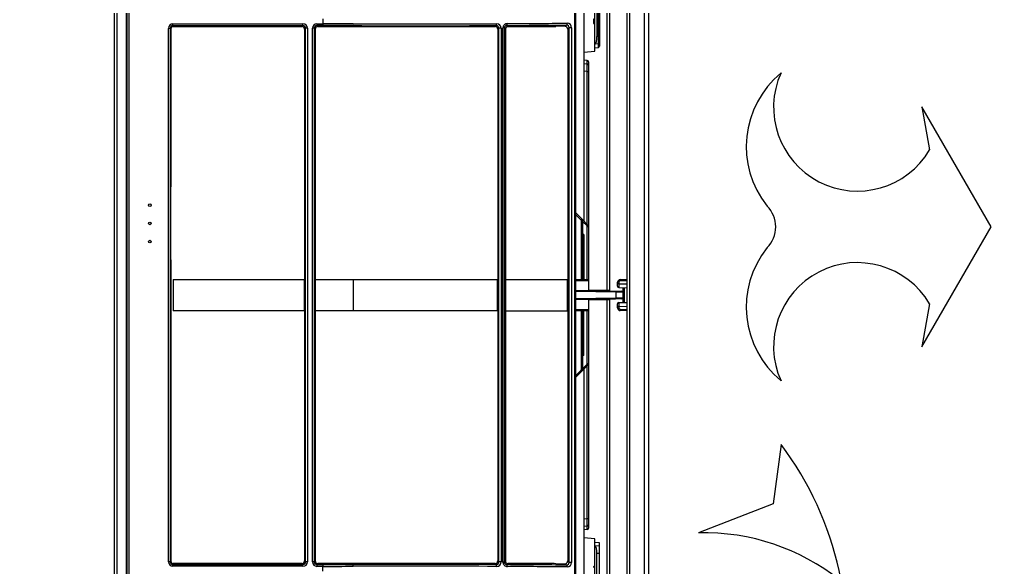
# Model space of a CAD drawing. Header units: inches. Extents: x -172 to 397, y -177 to 127.
# Drawn here: x 64.719 to 65.305, y 80.405 to 80.729 of the extents above; entities that cross this region are included whole.
import ezdxf

# ---------------------------------------------------------------- set-up
doc = ezdxf.new("R2010")
doc.units = ezdxf.units.IN
doc.header["$MEASUREMENT"] = 0
doc.header["$XCLIPFRAME"] = 2
doc.layers.add('AC-FCU VRV', color=100, linetype='Continuous')
doc.layers.add('AC-RA', color=210, linetype='Continuous')
picture_1 = doc.add_image_def('image1.tif', size_in_pixel=(13248, 8644))

# ---------------------------------------------------------------- blocks, each defined once
blk = doc.blocks.new('A$C083B7792')
at = {"layer": 'AC-FCU VRV', "color": 4}
for p, q in [((-0.09708772478688843, 0.03399748349420406), (-0.1113164338944443, 0.07085073285406907)), ((0.176191518086398, 0.03399748349420406), (0.1904202271934992, 0.07085073285406907)), ((-0.06778623060881728, 0.03017073525347769), (-0.09708772478688843, 0.03399748349420406)), ((0.1468900239083268, 0.03017073525347769), (0.176191518086398, 0.03399748349420406)), ((-0.2357244407089638, -0.0197736036502647), (-0.1990914133393744, 0.01158911329184775)), ((-0.1990914133393744, 0.01158911329184775), (-0.1984136677920105, 0.001676607008221254)), ((0.2781952066379745, 0.01158911329184775), (0.2775174610915201, 0.001676607008221254)), ((0.3148282340084734, -0.0197736036502647), (0.2781952066379745, 0.01158911329184775)), ((-0.1947906551581582, -0.04704969031786277), (-0.2357244407089638, -0.0197736036502647)), ((0.273894448457213, -0.04704969031786277), (0.3148282340084734, -0.0197736036502647)), ((-0.1957394953860785, -0.03743504918588769), (-0.1947906551581582, -0.04704969031786277)), ((0.274843288685588, -0.03743504918588769), (0.273894448457213, -0.04704969031786277)), ((0.001576509074311616, -0.04308572546051437), (-0.01964587399561424, -0.039288186703061)), ((-0.01964587399561424, -0.039288186703061), (0.03955189664975478, -0.07346603552059605)), ((0.03955189664975478, -0.07346603552059605), (0.0987496672951238, -0.039288186703061)), ((0.0987496672951238, -0.039288186703061), (0.07752728422519795, -0.04308572546096912))]:
    blk.add_line(p, q, dxfattribs=at)
for centre, radius, start, end in [((-0.2198816707150399, 0.06843931481830623), 0.1085920143608242, 282.7301784804963, 1.272427209111463), ((0.2989854640145495, 0.06843931481830623), 0.1085920143608242, 178.7275727908886, 257.2698215195036), ((0, 0), 0.04727739017555951, 51.64887510890831, 140.3449398025763), ((0.07910379329950956, 0), 0.04727739017555955, 39.6550601974237, 128.3511248910917), ((0.03955189664975478, 0.04695438083581394), 0.01421177657928391, 224.0338222076225, 315.9661777923776), ((-0.1638893974663915, 0.1570736892879268), 0.1591859868916589, 257.4741488433527, 307.1365205859869), ((-0.01941349616981825, -0.007495472544860604), 0.04131883859455573, 300.5307590690574, 114.2727487489566), ((0.0985172894693278, -0.007495472544860604), 0.04131883859456015, 65.7272512510434, 239.4692409309426), ((0.2429931907659011, 0.1570736892879268), 0.1591859868916589, 232.863479414013, 282.5258511566473)]:
    blk.add_arc(centre, radius, start, end, dxfattribs=at)
blk = doc.blocks.new('FTM(15-28)PV2S')
at = {"layer": 'AC-RA', "color": 0, "linetype": 'Continuous'}
for p, q in [((1986.417588753224, 1338.300931904122), (1985.610137683272, 1338.300931904122)), ((1985.610780558328, 1338.301951528389), (1986.416945878168, 1338.301951528389)), ((1986.49911743748, 1338.296299872342), (1985.528608999015, 1338.296299872342)), ((1986.498529381667, 1338.294934473869), (1985.529197054829, 1338.294934473869)), ((1985.82220868177, 1338.209084964783), (1985.822274242168, 1338.273278722026)), ((1985.824458354882, 1338.275455856975), (1986.087550572874, 1338.275455856975)), ((1985.948289962567, 1338.208269989503), (1985.948289962567, 1338.273041832854)), ((1985.963718963904, 1338.273041832854), (1985.948289962567, 1338.273041832854)), ((1985.963718963904, 1338.273041832854), (1985.963718963904, 1338.208269989503)), ((1986.089734685588, 1338.273278722026), (1986.089800244701, 1338.209084964783)), ((1985.948289962567, 1338.208382397493), (1985.963718963904, 1338.208382397493)), ((1985.82438095144, 1338.204440891954), (1986.087627975031, 1338.204440891954)), ((1986.087622788315, 1338.206905851065), (1985.824386139441, 1338.206905851065)), ((1985.948289962567, 1338.113025855227), (1985.948289962567, 1338.203072798548)), ((1985.948289962567, 1338.20296022084), (1985.963718963904, 1338.20296022084)), ((1985.963718963904, 1338.203072798548), (1985.963718963904, 1338.113025855227)), ((1985.822201197418, 1338.199244562451), (1985.822203495054, 1338.202265091614)), ((1986.089805432703, 1338.202265091614), (1986.089807729052, 1338.199244562451)), ((1985.824264889349, 1338.110479220126), (1986.087744038407, 1338.110479220126)), ((1986.087606395001, 1338.111408703024), (1985.82440253147, 1338.111408703024)), ((1985.948289962567, 1338.113141216584), (1985.963718963904, 1338.113141216584)), ((1985.948289962567, 1338.109265153154), (1985.948289962567, 1338.078556852938)), ((1985.948289962567, 1338.109141736573), (1985.963718963904, 1338.109141736573)), ((1985.963718963904, 1338.109265153154), (1985.963718963904, 1338.078556852938)), ((1986.087841963707, 1338.076607880775), (1985.824166962763, 1338.076607880775)), ((1985.963718963904, 1338.078762588385), (1985.948289962567, 1338.078762588385)), ((1985.549450278014, 1338.074526860791), (1986.362558648456, 1338.074526860791)), ((1985.555533976957, 1338.075079222896), (1986.356474949514, 1338.075079222896)), ((1985.788767357687, 1338.059078559059), (1985.953594889096, 1338.059078559059)), ((1985.788767357687, 1338.057804029689), (1985.95396376566, 1338.057804029689)), ((1985.958045162097, 1338.057804029689), (1986.123241568783, 1338.057804029689)), ((1985.958414038661, 1338.059078559059), (1986.123241568783, 1338.059078559059)), ((1985.531395681091, 1338.049310334881), (1986.496330755405, 1338.049310334881)), ((1985.524518000596, 1338.038525857672), (1986.503208439756, 1338.038525857672))]:
    blk.add_line(p, q, dxfattribs=at)
at = {"layer": 'AC-RA', "color": 8, "linetype": 'Continuous'}
for p, q in [((1986.49911743748, 1338.296157858671), (1985.528608999015, 1338.296157858671)), ((1985.529197054829, 1338.295821059001), (1986.498529381667, 1338.295821059001)), ((1985.822274242168, 1338.273278722026), (1985.823170842008, 1338.273278039293)), ((1985.823170842008, 1338.273278039293), (1985.823105281609, 1338.20908428205)), ((1985.823572201762, 1338.273037506305), (1985.823170842008, 1338.273278039293)), ((1985.823572201762, 1338.209550847336), (1985.823572201762, 1338.273037506305)), ((1985.824458354882, 1338.274557064931), (1985.824458354882, 1338.275455856975)), ((1986.087550572874, 1338.274557064931), (1985.824458354882, 1338.274557064931)), ((1985.824458354882, 1338.274557064931), (1985.824856000105, 1338.274318757577)), ((1985.948289962567, 1338.274318755005), (1985.824856000105, 1338.274318755005)), ((1985.963718963904, 1338.274314643176), (1985.948289962567, 1338.274314643176)), ((1985.973362089739, 1338.274318755005), (1985.963718963904, 1338.274318755005)), ((1985.973362089739, 1338.274433603348), (1985.973362089739, 1338.274318755005)), ((1986.009363092858, 1338.274433603348), (1985.973362089739, 1338.274433603348)), ((1986.009363092858, 1338.274433603348), (1986.009363092858, 1338.274318755005)), ((1986.087152926365, 1338.274318755005), (1986.009363092858, 1338.274318755005)), ((1986.087152926365, 1338.274318757577), (1986.087550572874, 1338.274557064931)), ((1986.087550572874, 1338.274557064931), (1986.087550572874, 1338.275455856975)), ((1986.088838085749, 1338.273278039293), (1986.088436724708, 1338.273037506305)), ((1986.088436724708, 1338.273037506305), (1986.088436724708, 1338.209550847336)), ((1986.088838085749, 1338.273278039293), (1986.089734685588, 1338.273278722026)), ((1986.088903644861, 1338.20908428205), (1986.088838085749, 1338.273278039293)), ((1985.82220868177, 1338.209084964783), (1985.823105281609, 1338.20908428205)), ((1985.823105281609, 1338.20908428205), (1985.823572201762, 1338.209550847336)), ((1985.824854034193, 1338.208269989503), (1985.824386139441, 1338.207802450905)), ((1985.824386139441, 1338.207802450905), (1986.087622788315, 1338.207802450905)), ((1985.824386139441, 1338.206905851065), (1985.824386139441, 1338.207802450905)), ((1985.948289962567, 1338.208269989503), (1985.824854034193, 1338.208269989503)), ((1986.087154892277, 1338.208269989503), (1985.963718963904, 1338.208269989503)), ((1986.087622788315, 1338.207802450905), (1986.087154892277, 1338.208269989503)), ((1986.087622788315, 1338.206905851065), (1986.087622788315, 1338.207802450905)), ((1986.088436724708, 1338.209550847336), (1986.088903644861, 1338.20908428205)), ((1986.088903644861, 1338.20908428205), (1986.089800244701, 1338.209084964783)), ((1985.82438095144, 1338.203544292114), (1985.82438095144, 1338.204440891954)), ((1985.82438095144, 1338.203544292114), (1985.824852084996, 1338.203072798548)), ((1986.087627975031, 1338.203544292114), (1985.82438095144, 1338.203544292114)), ((1985.948289962567, 1338.203072798548), (1985.824852084996, 1338.203072798548)), ((1986.087156841475, 1338.203072798548), (1985.963718963904, 1338.203072798548)), ((1986.087156841475, 1338.203072798548), (1986.087627975031, 1338.203544292114)), ((1986.087627975031, 1338.203544292114), (1986.087627975031, 1338.204440891954)), ((1985.819800205661, 1338.199244562451), (1985.822201197418, 1338.199244562451)), ((1985.823097797258, 1338.199243879717), (1985.822201197418, 1338.199244562451)), ((1985.823100094893, 1338.20226440888), (1985.822203495054, 1338.202265091614)), ((1985.823100094893, 1338.20226440888), (1985.823097797258, 1338.199243879717)), ((1985.823572201762, 1338.201791942001), (1985.823100094893, 1338.20226440888)), ((1985.823572201762, 1338.114306354335), (1985.823572201762, 1338.201791942001)), ((1986.088908831577, 1338.20226440888), (1986.088436724708, 1338.201791942001)), ((1986.088436724708, 1338.201791942001), (1986.088436724708, 1338.184412806184)), ((1986.089805432703, 1338.202265091614), (1986.088908831577, 1338.20226440888)), ((1986.088911129213, 1338.199243879717), (1986.088908831577, 1338.20226440888)), ((1986.089807729052, 1338.199244562451), (1986.088911129213, 1338.199243879717)), ((1986.09220872081, 1338.199244562451), (1986.089807729052, 1338.199244562451)), ((1985.823116549923, 1338.184413153337), (1985.823572201762, 1338.184412806184)), ((1985.963718963904, 1338.184423984496), (1985.948289962567, 1338.184423984496)), ((1986.088436724708, 1338.184412806184), (1986.08843672728, 1338.114306356906)), ((1985.823066995828, 1338.113815949956), (1985.823572201762, 1338.114306354335)), ((1985.824264889349, 1338.109831163497), (1985.824264889349, 1338.110479220126)), ((1985.824891176942, 1338.113025855227), (1985.82440253147, 1338.112551243717)), ((1985.82440253147, 1338.112551243717), (1986.087606395001, 1338.112551243717)), ((1985.82440253147, 1338.111408703024), (1985.82440253147, 1338.112551243717)), ((1985.948289962567, 1338.113025855227), (1985.824891176942, 1338.113025855227)), ((1986.087117750814, 1338.113025855227), (1985.963718963904, 1338.113025855227)), ((1986.087606395001, 1338.112551243717), (1986.087117750814, 1338.113025855227)), ((1986.087606395001, 1338.111408703024), (1986.087606395001, 1338.112551243717)), ((1986.087744038407, 1338.109831163497), (1986.087744038407, 1338.110479220126)), ((1986.08843672728, 1338.114306356906), (1986.088941931928, 1338.113815949956)), ((1985.823572201762, 1338.10798468619), (1985.823038065165, 1338.108535752259)), ((1985.823572201762, 1338.086806930244), (1985.823572201762, 1338.10798468619)), ((1985.824264889349, 1338.109831163497), (1985.824813197484, 1338.109265153154)), ((1986.087744038407, 1338.109831163497), (1985.824264889349, 1338.109831163497)), ((1985.948289962567, 1338.109265153154), (1985.824813197484, 1338.109265153154)), ((1986.087195728987, 1338.109265153154), (1985.963718963904, 1338.109265153154)), ((1986.087195728987, 1338.109265153154), (1986.087744038407, 1338.109831163497)), ((1986.088970861305, 1338.108535752259), (1986.088436724708, 1338.10798468619)), ((1986.088436724708, 1338.10798468619), (1986.088436724708, 1338.086806930244)), ((1985.823503221269, 1338.084372773848), (1985.823537122642, 1338.08519567192)), ((1986.088471805114, 1338.08519567192), (1986.088505705202, 1338.084372773848)), ((1985.822805525686, 1338.079105065927), (1985.823478163285, 1338.079749577743)), ((1985.823478163285, 1338.079749577743), (1985.823491041358, 1338.079625461713)), ((1985.823491041358, 1338.079625461713), (1985.823517617813, 1338.079506441111)), ((1985.823517617813, 1338.079506441111), (1985.823557022196, 1338.079392373219)), ((1985.823557022196, 1338.079392373219), (1985.823608354484, 1338.079283175747)), ((1985.823608354484, 1338.079283175747), (1985.823670355926, 1338.0791799583)), ((1985.823670355926, 1338.0791799583), (1985.823742769372, 1338.079082994741)), ((1985.823742769372, 1338.079082994741), (1985.823825691254, 1338.078992021492)), ((1985.823825691254, 1338.078992021492), (1985.82391911, 1338.078906880405)), ((1985.82391911, 1338.078906880405), (1985.824022888034, 1338.078828270929)), ((1985.824022888034, 1338.078828270929), (1985.824137999956, 1338.078756904084)), ((1985.824137999956, 1338.078756904084), (1985.824265572082, 1338.078693426601)), ((1985.82490689138, 1338.078556852938), (1985.824166962763, 1338.077847863326)), ((1985.824166962763, 1338.076607880775), (1985.824166962763, 1338.077847863326)), ((1985.824166962763, 1338.077847863326), (1986.087841963707, 1338.077847863326)), ((1985.824265572082, 1338.078693426601), (1985.824406146999, 1338.078638946797)), ((1985.824406146999, 1338.078638946797), (1985.824560557873, 1338.078595914026)), ((1985.824560557873, 1338.078595914026), (1985.824729180143, 1338.07856717494)), ((1985.824729180143, 1338.07856717494), (1985.82490689138, 1338.078556852938)), ((1986.08710203509, 1338.078556852938), (1985.82490689138, 1338.078556852938)), ((1986.08710203509, 1338.078556852938), (1986.087280223341, 1338.078567246942)), ((1986.087841963707, 1338.077847863326), (1986.08710203509, 1338.078556852938)), ((1986.087280223341, 1338.078567246942), (1986.087448440599, 1338.078595932027)), ((1986.087448440599, 1338.078595932027), (1986.087602942762, 1338.078639031656)), ((1986.087602942762, 1338.078639031656), (1986.087743702827, 1338.078693580891)), ((1986.087743702827, 1338.078693580891), (1986.087871187522, 1338.078757064802)), ((1986.087841963707, 1338.076607880775), (1986.087841963707, 1338.077847863326)), ((1986.087871187522, 1338.078757064802), (1986.087986245442, 1338.078828429077)), ((1986.087986245442, 1338.078828429077), (1986.088089937331, 1338.078906984551)), ((1986.088089937331, 1338.078906984551), (1986.088183199216, 1338.078991985491)), ((1986.088183199216, 1338.078991985491), (1986.088265964236, 1338.079082764592)), ((1986.088265964236, 1338.079082764592), (1986.088338247821, 1338.079179481287)), ((1986.088338247821, 1338.079179481287), (1986.088400154118, 1338.079282394011)), ((1986.088400154118, 1338.079282394011), (1986.088451482548, 1338.079391416621)), ((1986.088451482548, 1338.079391416621), (1986.088491034793, 1338.079505750663)), ((1986.088491034793, 1338.079505750663), (1986.088517793824, 1338.079625194277)), ((1986.088517793824, 1338.079625194277), (1986.088530763186, 1338.079749577743)), ((1986.088530763186, 1338.079749577743), (1986.089203400785, 1338.079105065927)), ((1985.921298348054, 1338.068731847463), (1985.915503334727, 1338.074526860791)), ((1985.916356467212, 1338.074526860791), (1985.918876478286, 1338.072006849717)), ((1985.919364100301, 1338.071227390712), (1985.919364100301, 1338.071799874807)), ((1985.919364100301, 1338.071799874807), (1985.948318947232, 1338.071799874807)), ((1985.919364100301, 1338.071227390712), (1985.919519272339, 1338.071070651345)), ((1985.948932837623, 1338.071227390712), (1985.919364100301, 1338.071227390712)), ((1985.919519272339, 1338.071070651345), (1985.919519272339, 1338.07105707511)), ((1985.919519272339, 1338.071070651345), (1985.948932837623, 1338.071070651345)), ((1985.919519272339, 1338.07105707511), (1985.948803264869, 1338.07105707511)), ((1985.919859846972, 1338.07105707511), (1985.921752928863, 1338.069163993219)), ((1985.926183045159, 1338.070669610456), (1985.926149146358, 1338.07105707511)), ((1985.948289962567, 1338.071999149359), (1985.948289962567, 1338.074526860791)), ((1985.948318947232, 1338.071799874807), (1985.948289962567, 1338.071999149359)), ((1985.948289962567, 1338.068998135312), (1985.948289962567, 1338.071057076396)), ((1985.948932837623, 1338.074526860791), (1985.948932837623, 1338.071227390712)), ((1985.948932837623, 1338.071070651345), (1985.948932837623, 1338.06835525897)), ((1985.954010115665, 1338.055148609842), (1985.953671866955, 1338.074526860791)), ((1985.954310396175, 1338.074526860791), (1985.954652893004, 1338.054865131515)), ((1985.957356034752, 1338.054865131515), (1985.957698530295, 1338.074526860791)), ((1985.958337059516, 1338.074526860791), (1985.957998810805, 1338.055148609842)), ((1985.963076088848, 1338.071227391998), (1985.963076088848, 1338.074526860791)), ((1985.992644827455, 1338.071227391998), (1985.963076088848, 1338.071227391998)), ((1985.963076088848, 1338.071070652631), (1985.992489655417, 1338.071070652631)), ((1985.963076088848, 1338.068355260256), (1985.963076088848, 1338.071070652631)), ((1985.963205661601, 1338.071057076396), (1985.992489655417, 1338.071057076396)), ((1985.963718963904, 1338.071999150645), (1985.963689979239, 1338.071799876093)), ((1985.963689979239, 1338.071799876093), (1985.992644827455, 1338.071799876093)), ((1985.963718963904, 1338.074526860791), (1985.963718963904, 1338.071999150645)), ((1985.963718963904, 1338.071057076396), (1985.963718963904, 1338.068998135312)), ((1985.985825881311, 1338.070669610456), (1985.985859780113, 1338.071057076396)), ((1985.990255997608, 1338.069163993219), (1985.992149080784, 1338.071057076396)), ((1985.993424866332, 1338.071446134093), (1985.990710578417, 1338.068731847463)), ((1985.992489655417, 1338.071070652631), (1985.992644827455, 1338.071227391998)), ((1985.992489655417, 1338.071070652631), (1985.992489655417, 1338.071057076396)), ((1985.992644827455, 1338.071227391998), (1985.992644827455, 1338.071799876093)), ((1985.99313244947, 1338.072006851002), (1985.995652459258, 1338.074526860791)), ((1985.993587031565, 1338.071608299326), (1985.993424866332, 1338.071446134093)), ((1985.996505591744, 1338.074526860791), (1985.993587031565, 1338.071608299326)), ((1985.919360585061, 1338.070669610456), (1985.781785323142, 1338.070669610456)), ((1985.835786829106, 1338.065140884978), (1985.836270529584, 1338.070669610456)), ((1985.840312744072, 1338.068942104893), (1985.840161933298, 1338.070669610456)), ((1985.840312744072, 1338.068942104893), (1985.841962754904, 1338.068942104893)), ((1985.953779592242, 1338.068355260256), (1985.840962149452, 1338.068355260256)), ((1985.841962754904, 1338.068942104893), (1985.84186299741, 1338.070669610456)), ((1985.845627925744, 1338.070669610456), (1985.845730895041, 1338.068886500058)), ((1985.845730895041, 1338.068886500058), (1985.921143694173, 1338.068886500058)), ((1985.845730895041, 1338.068886500058), (1985.845730895041, 1338.068355260256)), ((1985.922207510958, 1338.068975698972), (1985.948290354721, 1338.068975698972)), ((1985.922207510958, 1338.068975698972), (1985.922207510958, 1338.068355260256)), ((1985.926183045159, 1338.070669610456), (1985.948289962567, 1338.070669610456)), ((1985.953594889096, 1338.059078559059), (1985.953432963013, 1338.068355260256)), ((1986.071046778304, 1338.068355260256), (1985.958229334228, 1338.068355260256)), ((1985.958575963458, 1338.068355260256), (1985.958414038661, 1338.059078559059)), ((1985.963718573036, 1338.068975698972), (1985.989801416798, 1338.068975698972)), ((1985.985825881311, 1338.070669610456), (1985.963718963904, 1338.070669610456)), ((1985.989801416798, 1338.068975698972), (1985.989801416798, 1338.068355260256)), ((1985.990865232297, 1338.068886500058), (1986.066278032715, 1338.068886500058)), ((1986.130223603328, 1338.070669610456), (1985.99264834141, 1338.070669610456)), ((1986.066278032715, 1338.068886500058), (1986.066381000727, 1338.070669610456)), ((1986.066278032715, 1338.068886500058), (1986.066278032715, 1338.068355260256)), ((1986.07014592906, 1338.070669610456), (1986.070046171566, 1338.068942104893)), ((1986.070046171566, 1338.068942104893), (1986.071696183684, 1338.068942104893)), ((1986.071696183684, 1338.068942104893), (1986.071846993172, 1338.070669610456)), ((1986.075738396887, 1338.070669610456), (1986.07622209865, 1338.065140884978)), ((1985.806214576544, 1338.065140884978), (1985.835786829106, 1338.065140884978)), ((1985.808211714192, 1338.062826534777), (1985.833789688887, 1338.062826534777)), ((1985.813517876327, 1338.064136573994), (1985.828483528038, 1338.064136573994)), ((1985.822260474356, 1338.065398035), (1985.819740930009, 1338.065398035)), ((1985.828483528038, 1338.062826534777), (1985.828483528038, 1338.064136573994)), ((1985.832082774612, 1338.062826534777), (1985.83226726561, 1338.064967808869)), ((1985.832396536212, 1338.065140884978), (1985.83226726561, 1338.064967808869)), ((1985.833789688887, 1338.062826534777), (1985.833991730374, 1338.065140884978)), ((1986.07622209865, 1338.065140884978), (1986.105794351212, 1338.065140884978)), ((1986.078017196096, 1338.065140884978), (1986.07816800687, 1338.063413379414)), ((1986.07816800687, 1338.063413379414), (1986.103848444278, 1338.063413379414)), ((1986.103199038897, 1338.062826534777), (1986.078817412251, 1338.062826534777)), ((1986.079741660861, 1338.064967808869), (1986.079612390259, 1338.065140884978)), ((1986.079875589735, 1338.063413379414), (1986.079741660861, 1338.064967808869)), ((1986.083525398432, 1338.062826534777), (1986.083525398432, 1338.064136573994)), ((1986.098491050144, 1338.064136573994), (1986.083525398432, 1338.064136573994)), ((1986.092267997747, 1338.065398035), (1986.089748452115, 1338.065398035)), ((1986.091638111339, 1338.065912335044), (1986.090378339809, 1338.065912335044)), ((1985.95362136269, 1338.0583202005), (1985.953594889096, 1338.059078559059)), ((1985.953627149852, 1338.05826930151), (1985.95362136269, 1338.0583202005)), ((1985.953640241359, 1338.058221620753), (1985.953627149852, 1338.05826930151)), ((1985.953659728188, 1338.058177235373), (1985.953640241359, 1338.058221620753)), ((1985.953684698741, 1338.058136225088), (1985.953659728188, 1338.058177235373)), ((1985.953714245279, 1338.058098672184), (1985.953684698741, 1338.058136225088)), ((1985.953747542349, 1338.058064462231), (1985.953714245279, 1338.058098672184)), ((1985.953784056367, 1338.058033233933), (1985.953747542349, 1338.058064462231)), ((1985.953823291031, 1338.058004816284), (1985.953784056367, 1338.058033233933)), ((1985.953864750044, 1338.057979042137), (1985.953823291031, 1338.058004816284)), ((1985.95390793839, 1338.057955741773), (1985.953864750044, 1338.057979042137)), ((1985.953952467773, 1338.057934681186), (1985.95390793839, 1338.057955741773)), ((1985.958100988081, 1338.057955741773), (1985.958056459983, 1338.057934681186)), ((1985.958144176427, 1338.057979042137), (1985.958100988081, 1338.057955741773)), ((1985.958185636725, 1338.058004816284), (1985.958144176427, 1338.057979042137)), ((1985.95822487139, 1338.058033233933), (1985.958185636725, 1338.058004816284)), ((1985.958261384121, 1338.058064462231), (1985.95822487139, 1338.058033233933)), ((1985.958294681192, 1338.058098672184), (1985.958261384121, 1338.058064462231)), ((1985.958324227729, 1338.058136225088), (1985.958294681192, 1338.058098672184)), ((1985.958349198282, 1338.058177235373), (1985.958324227729, 1338.058136225088)), ((1985.958368685111, 1338.058221620753), (1985.958349198282, 1338.058177235373)), ((1985.958381776619, 1338.05826930151), (1985.958368685111, 1338.058221620753)), ((1985.95838756378, 1338.0583202005), (1985.958381776619, 1338.05826930151)), ((1985.958414038661, 1338.059078559059), (1985.95838756378, 1338.0583202005)), ((1985.948298663238, 1338.049310334881), (1985.948357683025, 1338.052691547808)), ((1985.949000460364, 1338.052691547808), (1985.948941440577, 1338.049310334881)), ((1985.949643237703, 1338.053954859008), (1985.949643237703, 1338.053323203408)), ((1985.949643237703, 1338.053954859008), (1985.951682839819, 1338.053954859008)), ((1985.952325617158, 1338.053323203408), (1985.949643237703, 1338.053323203408)), ((1985.950443120847, 1338.053323203408), (1985.950472133799, 1338.049310334881)), ((1985.952325617158, 1338.053323203408), (1985.952395662252, 1338.049310334881)), ((1985.954064812761, 1338.0520150131), (1985.954010115665, 1338.055148609842)), ((1985.954652893004, 1338.054865131515), (1985.9547075901, 1338.051383358786)), ((1985.957356034752, 1338.054865131515), (1985.954652893004, 1338.054865131515)), ((1985.957301337657, 1338.051383358786), (1985.957356034752, 1338.054865131515)), ((1985.957998810805, 1338.055148609842), (1985.95794411371, 1338.0520150131)), ((1985.959683309313, 1338.053323203408), (1985.959613264218, 1338.049310334881)), ((1985.962365690054, 1338.053323203408), (1985.959683309313, 1338.053323203408)), ((1985.960326086651, 1338.053954859008), (1985.962365690054, 1338.053954859008)), ((1985.961565806909, 1338.053323203408), (1985.961536792672, 1338.049310334881)), ((1985.962365690054, 1338.053323203408), (1985.962365690054, 1338.053954859008)), ((1985.963067485894, 1338.049310334881), (1985.963008466106, 1338.052691547808)), ((1985.963651243445, 1338.052691547808), (1985.963710263233, 1338.049310334881)), ((1986.496330755405, 1338.048132346058), (1985.531395681091, 1338.048132346058)), ((1985.959649449084, 1338.051383358786), (1985.952359477387, 1338.051383358786)), ((1985.959638423776, 1338.050751703185), (1985.952370502694, 1338.050751703185)), ((1985.532040592774, 1338.040728004317), (1986.495685843721, 1338.040728004317))]:
    blk.add_line(p, q, dxfattribs=at)
for centre in [(1985.982362340519, 1338.284593901886), (1985.991362591298, 1338.284593901886), (1986.000362842078, 1338.284593901886)]:
    blk.add_circle(centre, 0.000642875055693922, dxfattribs=at)
at = {"layer": 'AC-RA', "color": 0, "linetype": 'Continuous'}
for centre, radius, start, end in [((1977.21657363777, 1338.154966467131), 8.605696551713658, 359.724600998334, 0.1957799953979578), ((1994.695435288701, 1338.154966467131), 8.605696551713658, 179.8042200046021, 180.2753990016659), ((1985.824281672245, 1338.1083393205), 0.002139965198640697, 90.44936700563179, 180.7978410006159), ((1985.824386643456, 1338.113624621339), 0.002215974887975613, 180.5748060009788, 270.4108210011703), ((1986.087622319016, 1338.113624585338), 0.002215940172722605, 269.5882709940818, 359.4261019997895), ((1986.087727324942, 1338.108339389931), 0.002139895768134682, 359.2003039953591, 89.55248800528433), ((1977.211392805413, 1338.16131767667), 8.61091226904251, 359.4509710060727, 359.6472889963187), ((1994.701194267595, 1338.16132222694), 8.611490431009349, 180.3527169964823, 180.5490219978289), ((1985.824141893207, 1338.078840149975), 0.002232410631649483, 180.8736680054191, 270.6434459976664), ((1986.087864865488, 1338.078842375608), 0.00223461183584018, 269.4127670035467, 359.0701189988545)]:
    blk.add_arc(centre, radius, start, end, dxfattribs=at)
at = {"layer": 'AC-RA', "color": 8, "linetype": 'Continuous'}
for centre, radius, start, end in [((1977.270956396928, 1338.155117580056), 8.55221032939301, 359.7232970034279, 0.1962669941562076), ((1994.692361137329, 1338.155153595202), 8.60351851416847, 179.8051429990163, 180.2752920051754), ((1985.824369716555, 1338.113854109734), 0.001303280028406506, 181.6778689991505, 271.4428059987258), ((1985.824874462191, 1338.114328190229), 0.001302443005083992, 180.9606679939227, 270.7353289997639), ((1986.087131622772, 1338.114331120453), 0.001305338514334838, 269.3910649939508, 358.9129810049329), ((1986.087630813967, 1338.113862976266), 0.001311960127408485, 268.9335099943384, 357.945814994627), ((1977.23510346465, 1338.161675013627), 8.588099002953388, 359.4491230017238, 359.645476998721), ((1985.824272548562, 1338.108595269632), 0.001235917008570674, 90.35512500295835, 182.7602079987398), ((1985.824824248506, 1338.108012837689), 0.001252363038245436, 90.50559600503264, 181.2880920046076), ((1986.087184677964, 1338.108012837689), 0.001252364323995547, 358.7119439995795, 89.4943690016811), ((1986.087736686488, 1338.108595561497), 0.001235623857545277, 357.2255850032651, 89.65908200000182), ((1994.676670730138, 1338.161673158289), 8.587864263555552, 180.3545200049188, 180.5508790045517), ((1985.783865399387, 1338.086865401016), 0.03970684609140636, 357.5899210035891, 359.9156270030734), ((1986.128129169113, 1338.086865088579), 0.03969248683416238, 180.0839519980925, 182.4105000024337), ((1985.880148379895, 1338.081754080167), 0.05670565702580713, 177.3531130001232, 182.0257849989148), ((1986.031848142944, 1338.081754013308), 0.05671805037113079, 357.974726000691, 2.646375996378385), ((1985.824130636465, 1338.079174284285), 0.00132691725845426, 182.9901500039931, 271.5687610045651), ((1986.087884817759, 1338.079167215231), 0.001320047495609115, 268.1396429968015, 357.3014459978017), ((1985.919339223608, 1338.072521617774), 0.001294464925642831, 224.8745570066554, 271.1011610006688), ((1985.919492209871, 1338.072355649293), 0.001285282098347299, 225.0431640004703, 271.2065260058593), ((1985.919371067781, 1338.07249418501), 0.0006943449184028888, 224.5767690015671, 269.4250699964747), ((1985.949126703024, 1338.072050664223), 0.0008457921382731514, 197.2483950026003, 256.7493660014588), ((1985.948795114499, 1338.071556847464), 0.0005053255087776505, 270.8270950040873, 285.8157240040945), ((1985.962882224732, 1338.072050666795), 0.0008457921382731514, 283.2506339985411, 342.7516049973996), ((1985.963213813257, 1338.07155684875), 0.0005053255087776505, 254.1842759959055, 269.1729049959127), ((1985.992516717885, 1338.07235565315), 0.001285284669847522, 268.7935190013538, 314.956790999535), ((1985.992637668398, 1338.072494637594), 0.0006947975024420973, 270.5903269950333, 315.4078339931818), ((1985.992669701576, 1338.072521625489), 0.001294472640143499, 268.8989799965117, 315.1253020053413), ((1985.922207510958, 1338.069641010367), 0.001285750111387844, 225, 270), ((1985.922207510958, 1338.069618574028), 0.000642875055693922, 225, 270), ((1985.948932837623, 1338.068998135312), 0.000642875055693922, 180, 270), ((1985.963076088848, 1338.068998135312), 0.000642875055693922, 270, 0), ((1985.989801416798, 1338.069618574028), 0.000642875055693922, 270, 315), ((1985.989801416798, 1338.069641010367), 0.001285750111387844, 270, 315), ((1985.821630587948, 1338.065269459989), 0.000642875055693922, 11.53698099446838, 90), ((1985.82100070154, 1338.065140884978), 0.001285750111387844, 0, 11.53697199344843), ((1986.091008224931, 1338.065140884978), 0.001285750111387844, 168.4630219973621, 180), ((1986.090378339809, 1338.065269459989), 0.000642875055693922, 90, 168.4630079963252), ((1986.091638111339, 1338.065269459989), 0.000642875055693922, 11.53699200367478, 90), ((1985.949643237703, 1338.052669108897), 0.001285750111387844, 90, 179.0000000030781), ((1985.949643237703, 1338.052680328353), 0.000642875055693922, 90, 179.0000000030781), ((1985.951682839819, 1338.053311983953), 0.000642875055693922, 0.9999999969218678, 89.9999989968785), ((1985.9547075901, 1338.052026233841), 0.000642875055693922, 180.9999999969219, 270), ((1985.957301337657, 1338.052026233841), 0.000642875055693922, 270, 359.0000000030781), ((1985.960326086651, 1338.053311983953), 0.000642875055693922, 90.00000100312151, 179.0000000030781), ((1985.962365690054, 1338.052669108897), 0.001285750111387844, 0.9999999969218678, 90), ((1985.962365690054, 1338.052680328353), 0.000642875055693922, 0.9999999969218678, 90)]:
    blk.add_arc(centre, radius, start, end, dxfattribs=at)
at = {"layer": 'AC-RA', "color": 0, "linetype": 'Continuous'}
for centre, major_axis, ratio, start_param, end_param in [((1985.824468358018, 1338.27326708213), (0.001884586761877862, -0.001129426322695215), 0.9948429999999999, 2.112980860798457, 3.678459106506867), ((1986.087540568452, 1338.27326708213), (-0.001884586761877862, -0.001129426322695215), 0.9948429999999999, 2.604726200672574, 4.170204446381263), ((1985.824402818192, 1338.20909997463), (0.001557963574130465, 0.001556777611703708), 0.992427, 2.359615612263789, 3.923570601005736), ((1986.087606108279, 1338.20909997463), (-0.001557963574130465, 0.001556777611703708), 0.9924270000000002, 2.359614706173584, 3.923569694915731), ((1985.824397605761, 1338.202246768389), (0.00155675905485617, -0.001557946474653162), 0.9924379999999999, 2.360370948703487, 3.922816209040525), ((1986.087611320709, 1338.202246768389), (-0.001556759054856171, -0.00155794647465316), 0.9924380000000002, 2.360369098138994, 3.922814358476366), ((1985.850244603095, 1338.199244562451), (-0.0002456739297235614, -0.32143752787594), 0.087244, -1.570729646563903, -1.524444817648675), ((1986.061764323375, 1338.199244562451), (0.0002456739260956391, -0.3214375271187378), 0.087244, 1.524444817649501, 1.570729646673847)]:
    blk.add_ellipse(centre, major_axis=major_axis, ratio=ratio, start_param=start_param, end_param=end_param, dxfattribs=at)
at = {"layer": 'AC-RA', "color": 8, "linetype": 'Continuous'}
for centre, major_axis, ratio, start_param, end_param in [((1985.824468358018, 1338.27326708213), (0.001116563187400953, -0.0006691524531067512), 0.987731, 2.112980860798558, 3.678459106507042), ((1985.824862863439, 1338.273030655828), (0.001062260365163008, -0.000737256506164816), 0.994339, 2.180176143368171, 3.745654389076745), ((1986.087146063031, 1338.273030655828), (-0.001062260365162223, -0.0007372565061659229), 0.994339, 2.537530918102041, 4.103009163810365), ((1986.087540568452, 1338.27326708213), (-0.001116563187401202, -0.0006691524531063584), 0.9877309999999999, 2.604726200672959, 4.170204446381646), ((1985.824402818192, 1338.20909997463), (0.0009261289755244658, 0.0009254239820403634), 0.9820540000000001, 2.359615612264207, 3.923570601006114), ((1985.824862863439, 1338.209559670153), (0.0009646752619884959, 0.0008633662707738649), 0.9931399999999999, 2.414976640253053, 3.978931628995309), ((1986.087146063031, 1338.209559670153), (-0.0009646752619892372, 0.000863366270773052), 0.99314, 2.304253678183565, 3.868208666925586), ((1986.087606108279, 1338.20909997463), (-0.0009261289755240284, 0.0009254239820407792), 0.9820540000000002, 2.359614706173712, 3.92356969491596), ((1985.824397605761, 1338.202246768389), (0.0009253984961304705, -0.0009261043449194266), 0.982081, 2.360370948703284, 3.922816209040238), ((1985.824862863439, 1338.201781154558), (0.0008742345720451466, -0.0009574806765259793), 0.9916489999999999, 2.405784262059837, 3.968229522396981), ((1986.087146063031, 1338.201781154558), (-0.0008742345720434254, -0.0009574806765275561), 0.991649, 2.314955784780628, 3.877401045117823), ((1986.087611320709, 1338.202246768389), (-0.0009253984961304614, -0.0009261043449194826), 0.982081, 2.360369098139344, 3.922814358476659), ((1985.851141202935, 1338.199243879717), (-0.0002456845257288785, -0.3205375026081251), 0.08748899999999998, -1.570729268715786, -1.524444439773992), ((1986.060867723535, 1338.199243879717), (0.0002456845233350247, -0.3205375020988602), 0.087489, 1.524444439774985, 1.570729268789972), ((1985.822219950084, 1338.184413834784), (0.0009000202020447598, 2.962581449543579e-06), 0.04626800000000001, -1.570948626575904, -0.0873602585342823), ((1985.822170779142, 1338.113842188259), (0.0009000134539263748, -4.574246275791336e-06), 0.266432, -1.569442209898492, -0.0905479169208302), ((1986.089838147328, 1338.113842188259), (-0.0009000134539265179, -4.574246261249118e-06), 0.266432, 0.0905479169197381, 1.569442209902797), ((1985.822141914052, 1338.108564141622), (0.000900009619017616, -5.275097479016125e-06), 0.2828969999999998, -1.569138226658316, -0.0909931652738293), ((1986.089867012418, 1338.108564141622), (-0.0009000096190174822, -5.2750974975551e-06), 0.282897, 0.0909931652735258, 1.569138226652485), ((1985.821909742297, 1338.079143338851), (0.0009000008606853578, -6.60240435039523e-06), 0.3746780000000001, -1.56804769454547, -0.0941424333732932), ((1986.090099184173, 1338.079143338851), (-0.0009000008606855633, -6.602404322165818e-06), 0.3746780000000001, 0.0941424333634891, 1.568047694557221), ((1985.918876478286, 1338.072062880135), (-0.0004545813113368503, -0.0004545813113368857), 0.061746, 0, 1.509128858676422), ((1985.99313244947, 1338.072062881421), (0.0004545813113368409, -0.0004545813113368323), 0.061746, -1.509128858676763, 0), ((1985.840963138194, 1338.068998135312), (-0.0006520233442643431, -3.218915251958825e-05), 0.9847329999999999, 0.0371748973844389, 1.520704761581128), ((1985.842593453906, 1338.068998135312), (-2.500783966649358e-16, 0.0006428750556939048), 0.9848070000000001, 1.658062789394201, 3.141592653589793), ((1985.845763127511, 1338.068998135312), (-0.003861541328977296, -3.690771391769874e-05), 0.028828, 0.1779531853625395, 1.562173617929655), ((1985.921752928863, 1338.069186428273), (0.0004545813113368502, 0.0004545813113368322), 0.024685, 3.141592653589788, 4.687708804187666), ((1985.990255997608, 1338.069186428273), (-0.0004545813113368589, 0.0004545813113368502), 0.024685, 1.595476502991799, 3.141592653592649), ((1986.06624579896, 1338.068998135312), (0.003861541328977294, -3.690771391773795e-05), 0.028828, -1.562173617929541, -0.177953185362333), ((1986.069415472564, 1338.068998135312), (6.235888040231047e-17, 0.0006428750556937443), 0.9848069999999999, 3.141592653589793, 4.625122517785075), ((1986.071045788276, 1338.068998135312), (0.0006520233442643877, -3.218915251826804e-05), 0.984733, -1.520704758552822, -0.0371748973925017), ((1985.828483528038, 1338.065170822383), (0.003858808840329971, 0), 0.268023, -1.570796326794897, -0.1975744186671012), ((1986.078818400993, 1338.063469409833), (-0.0006520231320234586, -3.21894621471538e-05), 0.984733, 0.0371744151537653, 1.520704279347286), ((1986.083525398432, 1338.065170822383), (0.003858808840329943, 0), 0.268023, -2.944018234922922, -1.570796326794897), ((1986.080506288738, 1338.063469409833), (-9.835988352117006e-17, -0.0006428750556939226), 0.9848080000000001, -1.483529864195062, 0), ((1985.953594889096, 1338.059067339604), (-0.001285554285418206, -2.243943352072898e-05), 0.008725, -1.843882356484004, -1.570948627113659), ((1985.95362136269, 1338.057550621199), (-0.001285554285418206, -2.243943352076383e-05), 0.598486, -1.843882356483964, -1.581242567507898), ((1985.95838756378, 1338.057550621199), (-0.001285554285418215, 2.243943352069297e-05), 0.5984860000000001, -1.560350086081931, -1.297710297105749), ((1985.958414038661, 1338.059067339604), (-0.001285554285418215, 2.243943352072897e-05), 0.008725000000000002, -1.570644026476249, -1.297710297105918), ((1985.949000460364, 1338.052680328353), (-0.0006427771427092635, 1.121971675130882e-05), 0.01745, -1.570491741109011, 0), ((1985.950176872857, 1338.053311983953), (-1.490294979323093e-11, 0.0006428750556939405), 0.414214, -1.553343090240544, 0), ((1985.954652893004, 1338.055159829298), (-0.0006427771427091031, -1.121971676035536e-05), 0.458351, 0, 1.562795955797098), ((1985.957356034752, 1338.055159829298), (0.0006427771427091032, -1.121971676037298e-05), 0.458351, -1.562795955794579, 0), ((1985.961832053613, 1338.053311983953), (-1.490294092155516e-11, -0.0006428750556939582), 0.4142139999999999, 3.141592653589793, 4.694935743830332), ((1985.963008466106, 1338.052680328353), (-0.0006427771427092547, -1.121971675127307e-05), 0.01745, -3.141592653589012, -1.571100912480781)]:
    blk.add_ellipse(centre, major_axis=major_axis, ratio=ratio, start_param=start_param, end_param=end_param, dxfattribs=at)
at = {"layer": 'AC-FCU VRV', "color": 4}
blk.add_blockref('A$C083B7792', (1985.950086404944, 1337.943203372016), dxfattribs=at)
blk = doc.blocks.new('*U193')
at = {"layer": 'AC-RA'}
blk.add_blockref('FTM(15-28)PV2S', (759.251282600299, 606.4792470601533), dxfattribs=at)

msp = doc.modelspace()

# ---------------------------------------------------------------- block references
at = {"layer": 'AC-RA', "color": 4, "xscale": 1.2, "yscale": 1.2, "zscale": 1.2, "rotation": 90}
msp.add_blockref('*U193', (2398.513009455195, -3213.682437150274), dxfattribs=at)

# ---------------------------------------------------------------- pictures from other files: only their frames are drawn
image = msp.add_image(picture_1, insert=(17.93941463661599, 50.05479710232305), size_in_units=(115.16344967127836, 75.14136918467166))
image.set_boundary_path([(2166.277740959754, 938.5528199665462), (11041.1179235122, 8167.875628864204)])

doc.saveas('drawing.dxf')
